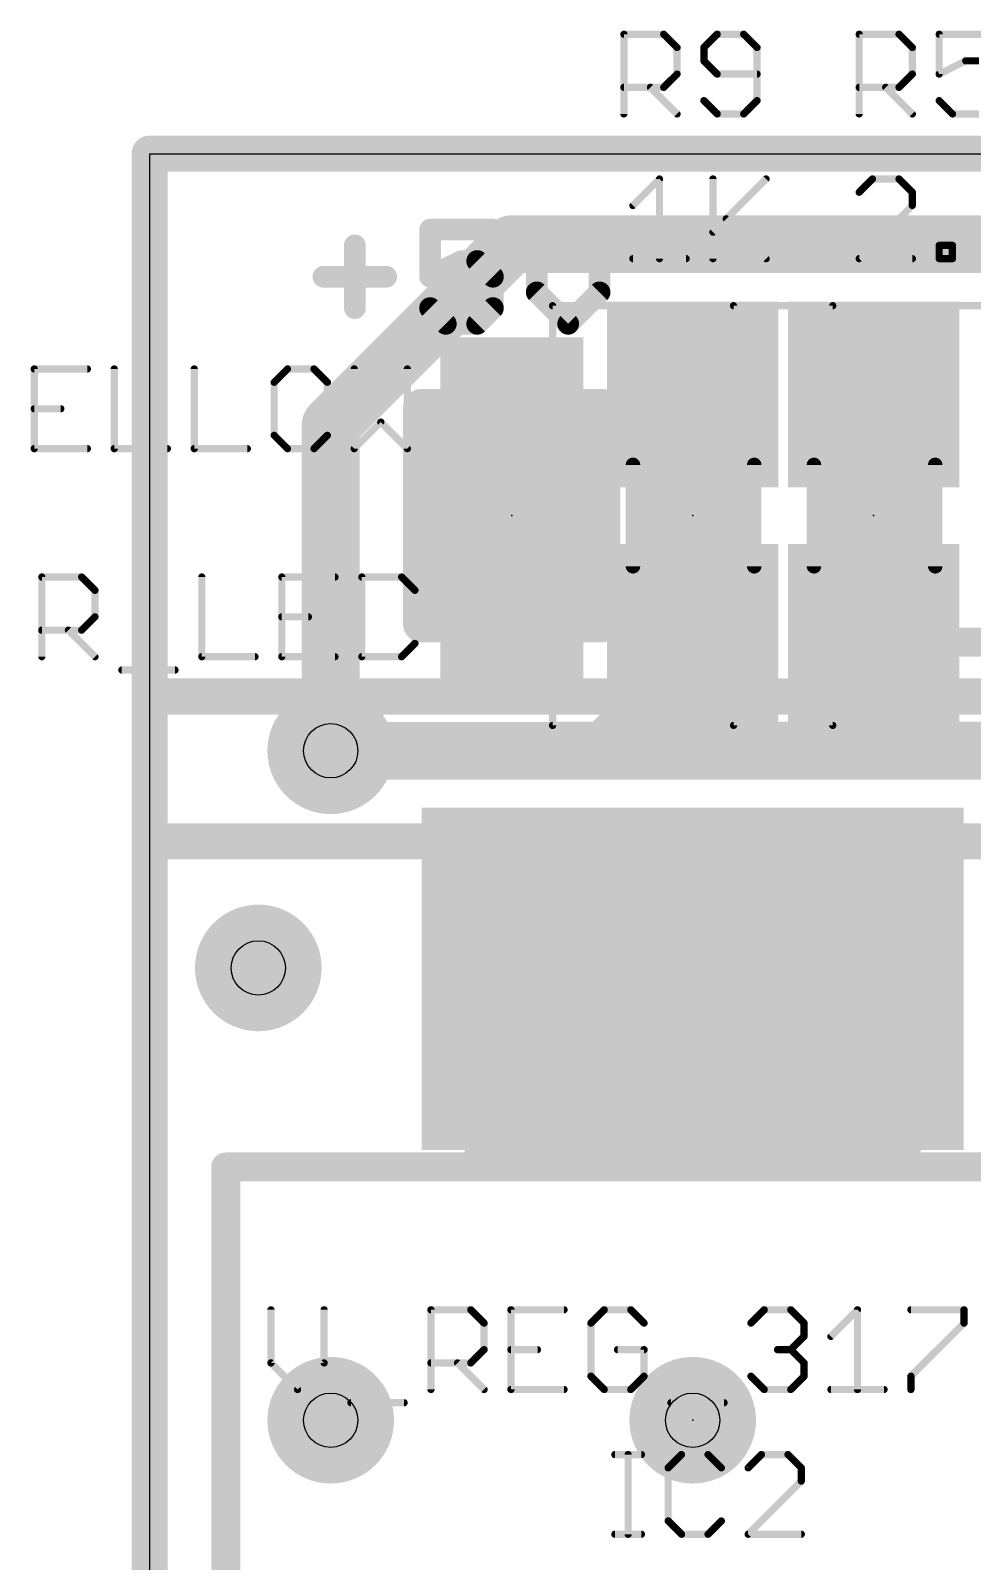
# Model space of a CAD drawing. Extents: x -25 to 82, y -12 to 21.
# Drawn here: x -0.84 to 5.77, y 10.44 to 21.18 of the extents above; entities that cross this region are included whole.
import ezdxf

# ---------------------------------------------------------------- set-up
doc = ezdxf.new("R2010")
doc.units = 0
for name, color, linetype in [('1', 12, 'CONTINUOUS'), ('16', 132, 'CONTINUOUS'), ('18', 110, 'CONTINUOUS'), ('20', 53, 'CONTINUOUS'), ('21', 53, 'CONTINUOUS'), ('23', 53, 'CONTINUOUS'), ('25', 253, 'CONTINUOUS'), ('27', 253, 'CONTINUOUS'), ('29', 253, 'CONTINUOUS'), ('31', 253, 'CONTINUOUS'), ('35', 253, 'CONTINUOUS'), ('39', 12, 'CONTINUOUS'), ('42', 132, 'CONTINUOUS'), ('44', 253, 'CONTINUOUS'), ('51', 53, 'CONTINUOUS')]:
    doc.layers.add(name, color=color, linetype=linetype)

# ---------------------------------------------------------------- blocks, each defined once
blk = doc.blocks.new('RECT')
blk.add_solid([(-0.5, -0.5), (0.5, -0.5), (-0.5, 0.5), (0.5, 0.5)])
blk = doc.blocks.new('ROUNDV')
at = {"const_width": 0.5}
blk.add_lwpolyline([(0, -0.25, 1), (0, 0.25, 1), (0, -0.25)], format="xyb", dxfattribs=at)

msp = doc.modelspace()

# ---------------------------------------------------------------- linework, layer by layer
at = {"layer": '1'}
for points, const_width in [([(0, 5.08), (0, 20.32)], 0.254), ([(0, 20.32), (48.26, 20.32)], 0.254), ([(3.81, 18.53), (3.81, 18.63)], 0.254), ([(2.54, 18.53), (3.81, 18.53)], 0.254), ([(3.81, 16.891), (3.048, 16.129)], 0.2032), ([(3.81, 16.93), (3.81, 16.891)], 0.2032), ([(5.119, 16.891), (5.08, 16.93)], 0.2032), ([(5.969, 16.891), (5.119, 16.891)], 0.2032), ([(0, 5.08), (0, 16.51)], 0.254), ([(0, 16.51), (10.16, 16.51)], 0.254), ([(3.048, 16.129), (1.27, 16.129)], 0.2032)]:
    msp.add_lwpolyline(points, dxfattribs=dict(at, const_width=const_width))
for points, const_width in [([(0.0635, 20.32, 1), (-0.0635, 20.32)], 0.127), ([(0, 20.3835, 1), (0, 20.2565)], 0.127), ([(3.8735, 18.63, 1), (3.7465, 18.63)], 0.127), ([(2.54, 18.5935, 1), (2.54, 18.4665)], 0.127), ([(3.7465, 18.53, 1), (3.8735, 18.53)], 0.127), ([(3.81, 18.4665, 1), (3.81, 18.5935)], 0.127), ([(3.8608, 16.93, 1), (3.7592, 16.93)], 0.1016), ([(3.8459, 16.8551, 1), (3.7741, 16.9269)], 0.1016), ([(5.1159, 16.9659, 1), (5.0441, 16.8941)], 0.1016), ([(5.119, 16.9418, 1), (5.119, 16.8402)], 0.1016), ([(5.0831, 16.8551, 1), (5.1549, 16.9269)], 0.1016), ([(3.7592, 16.891, 1), (3.8608, 16.891)], 0.1016), ([(0.0635, 16.51, 1), (-0.0635, 16.51)], 0.127), ([(0, 16.5735, 1), (0, 16.4465)], 0.127), ([(1.27, 16.1798, 1), (1.27, 16.0782)], 0.1016), ([(3.048, 16.0782, 1), (3.048, 16.1798)], 0.1016), ([(3.0121, 16.1649, 1), (3.0839, 16.0931)], 0.1016)]:
    msp.add_lwpolyline(points, format="xyb", dxfattribs=dict(at, const_width=const_width))
at = {"layer": '16'}
for points, const_width in [([(0, 0), (0, 20.32)], 0.254), ([(0, 20.32), (48.26, 20.32)], 0.254), ([(2.54, 19.685), (1.27, 18.415)], 0.4064), ([(26.035, 19.685), (2.54, 19.685)], 0.4064), ([(1.27, 16.129), (1.27, 18.415)], 0.4064), ([(6.096, 16.129), (1.27, 16.129)], 0.4064), ([(0, 15.494), (7.493, 15.494)], 0.254), ([(0, 6.35), (0, 15.494)], 0.254)]:
    msp.add_lwpolyline(points, dxfattribs=dict(at, const_width=const_width))
for points, const_width in [([(0.0635, 20.32, 1), (-0.0635, 20.32)], 0.127), ([(0, 20.3835, 1), (0, 20.2565)], 0.127), ([(2.54, 19.7866, 1), (2.54, 19.5834)], 0.2032), ([(2.6118, 19.6132, 1), (2.4682, 19.7568)], 0.2032), ([(1.3716, 18.415, 1), (1.1684, 18.415)], 0.2032), ([(1.1982, 18.4868, 1), (1.3418, 18.3432)], 0.2032), ([(1.27, 16.2306, 1), (1.27, 16.0274)], 0.2032), ([(1.1684, 16.129, 1), (1.3716, 16.129)], 0.2032), ([(0, 15.5575, 1), (0, 15.4305)], 0.127), ([(0.0635, 15.494, 1), (-0.0635, 15.494)], 0.127)]:
    msp.add_lwpolyline(points, format="xyb", dxfattribs=dict(at, const_width=const_width))
at = {"layer": '20'}
for p, q in [((0, 0), (0, 20.32)), ((0, 20.32), (48.26, 20.32))]:
    msp.add_line(p, q, dxfattribs=at)
at = {"layer": '21'}
for points, const_width in [([(0, 20.32), (0, 0)], 0.254), ([(48.26, 20.32), (0, 20.32)], 0.254), ([(2.4083, 19.7872), (1.9676, 19.7872)], 0.1524), ([(1.9676, 19.7872), (1.9676, 19.4567)], 0.1524), ([(2.716, 19.7872), (2.716, 19.3465)], 0.1524), ([(3.1567, 19.3465), (3.1567, 19.7872)], 0.1524), ([(1.4395, 19.677), (1.4395, 19.2364)], 0.1524), ([(1.9676, 19.4567), (2.1879, 19.5668)], 0.1524), ([(2.1879, 19.5668), (2.2981, 19.5668)], 0.1524), ([(2.2981, 19.5668), (2.4083, 19.4567)], 0.1524), ([(1.2192, 19.4567), (1.6598, 19.4567)], 0.1524), ([(2.4083, 19.4567), (2.4083, 19.2364)], 0.1524), ([(2.716, 19.3465), (2.9364, 19.1262)], 0.1524), ([(2.9364, 19.1262), (3.1567, 19.3465)], 0.1524), ([(2.0778, 19.1262), (1.9676, 19.2364)], 0.1524), ([(2.4083, 19.2364), (2.2981, 19.1262)], 0.1524), ([(2.2981, 19.1262), (2.0778, 19.1262)], 0.1524), ([(2.54, 17.61), (2.3062, 17.92)], 0.2032), ([(2.5654, 17.6254), (2.7584, 17.92)], 0.2032), ([(2.08, 17.61), (2.54, 17.61)], 0.2032), ([(3, 17.61), (2.54, 17.61)], 0.2032), ([(0.5334, 9.652), (0.5334, 13.208)], 0.2032), ([(0.5334, 13.208), (7.0866, 13.208)], 0.2032)]:
    msp.add_lwpolyline(points, dxfattribs=dict(at, const_width=const_width))
for points, const_width in [([(0.0635, 20.32, 1), (-0.0635, 20.32)], 0.127), ([(0, 20.3835, 1), (0, 20.2565)], 0.127), ([(1.9676, 19.8253, 1), (1.9676, 19.7491)], 0.0762), ([(2.0057, 19.7872, 1), (1.9295, 19.7872)], 0.0762), ([(2.4083, 19.7491, 1), (2.4083, 19.8253)], 0.0762), ([(2.7541, 19.7872, 1), (2.6779, 19.7872)], 0.0762), ([(3.1948, 19.7872, 1), (3.1186, 19.7872)], 0.0762), ([(1.4776, 19.677, 1), (1.4014, 19.677)], 0.0762), ([(2.1879, 19.6049, 1), (2.1879, 19.5287)], 0.0762), ([(2.205, 19.5328, 1), (2.1709, 19.6009)], 0.0762), ([(2.325, 19.5938, 1), (2.2712, 19.5399)], 0.0762), ([(2.2981, 19.5287, 1), (2.2981, 19.6049)], 0.0762), ([(1.2192, 19.4948, 1), (1.2192, 19.4186)], 0.0762), ([(1.6598, 19.4186, 1), (1.6598, 19.4948)], 0.0762), ([(1.9506, 19.4908, 1), (1.9847, 19.4226)], 0.0762), ([(1.9295, 19.4567, 1), (2.0057, 19.4567)], 0.0762), ([(2.4464, 19.4567, 1), (2.3702, 19.4567)], 0.0762), ([(2.3813, 19.4297, 1), (2.4352, 19.4836)], 0.0762), ([(2.743, 19.3735, 1), (2.6891, 19.3196)], 0.0762), ([(2.6779, 19.3465, 1), (2.7541, 19.3465)], 0.0762), ([(3.1186, 19.3465, 1), (3.1948, 19.3465)], 0.0762), ([(3.1836, 19.3196, 1), (3.1297, 19.3735)], 0.0762), ([(1.4014, 19.2364, 1), (1.4776, 19.2364)], 0.0762), ([(1.9946, 19.2633, 1), (1.9407, 19.2094)], 0.0762), ([(2.3702, 19.2364, 1), (2.4464, 19.2364)], 0.0762), ([(2.4352, 19.2094, 1), (2.3813, 19.2633)], 0.0762), ([(2.0778, 19.1643, 1), (2.0778, 19.0881)], 0.0762), ([(2.0508, 19.0993, 1), (2.1047, 19.1531)], 0.0762), ([(2.2712, 19.1531, 1), (2.325, 19.0993)], 0.0762), ([(2.2981, 19.0881, 1), (2.2981, 19.1643)], 0.0762), ([(2.9094, 19.1531, 1), (2.9633, 19.0993)], 0.0762), ([(2.9094, 19.0993, 1), (2.9633, 19.1531)], 0.0762), ([(2.3468, 17.9506, 1), (2.2656, 17.8894)], 0.1016), ([(2.8009, 17.8922, 1), (2.7159, 17.9478)], 0.1016), ([(2.08, 17.6608, 1), (2.08, 17.5592)], 0.1016), ([(2.54, 17.6608, 1), (2.54, 17.5592)], 0.1016), ([(2.4994, 17.5794, 1), (2.5806, 17.6406)], 0.1016), ([(2.5229, 17.6532, 1), (2.6079, 17.5976)], 0.1016), ([(2.54, 17.5592, 1), (2.54, 17.6608)], 0.1016), ([(3, 17.5592, 1), (3, 17.6608)], 0.1016), ([(0.5842, 13.208, 1), (0.4826, 13.208)], 0.1016), ([(0.5334, 13.2588, 1), (0.5334, 13.1572)], 0.1016)]:
    msp.add_lwpolyline(points, format="xyb", dxfattribs=dict(at, const_width=const_width))
at = {"layer": '23'}
for p in [(2.54, 17.78), (3.81, 17.78), (5.08, 17.78), (3.81, 11.43)]:
    msp.add_point(p, dxfattribs=at)
at = {"layer": '25', "const_width": 0.0508}
for points in [[(3.3274, 20.5994), (3.3274, 21.1587)], [(3.3274, 21.1587), (3.607, 21.1587)], [(3.607, 21.1587), (3.7003, 21.0655)], [(3.9819, 21.1587), (3.8887, 21.0655)], [(4.1683, 21.1587), (3.9819, 21.1587)], [(4.2616, 21.0655), (4.1683, 21.1587)], [(4.9784, 20.5994), (4.9784, 21.1587)], [(4.9784, 21.1587), (5.258, 21.1587)], [(5.258, 21.1587), (5.3513, 21.0655)], [(5.9126, 21.1587), (5.5397, 21.1587)], [(5.5397, 21.1587), (5.5397, 20.879)], [(3.7003, 21.0655), (3.7003, 20.879)], [(3.8887, 21.0655), (3.8887, 20.9723)], [(4.2616, 20.6926), (4.2616, 21.0655)], [(5.3513, 21.0655), (5.3513, 20.879)], [(3.8887, 20.9723), (3.9819, 20.879)], [(5.5397, 20.879), (5.7261, 20.9723)], [(5.7261, 20.9723), (5.8193, 20.9723)], [(3.7003, 20.879), (3.607, 20.7858)], [(3.9819, 20.879), (4.2616, 20.879)], [(5.3513, 20.879), (5.258, 20.7858)], [(3.607, 20.7858), (3.3274, 20.7858)], [(3.5138, 20.7858), (3.7003, 20.5994)], [(5.258, 20.7858), (4.9784, 20.7858)], [(5.1648, 20.7858), (5.3513, 20.5994)], [(3.8887, 20.6926), (3.9819, 20.5994)], [(4.1683, 20.5994), (4.2616, 20.6926)], [(5.6329, 20.5994), (5.5397, 20.6926)], [(3.9819, 20.5994), (4.1683, 20.5994)], [(5.8193, 20.5994), (5.6329, 20.5994)], [(-0.757, 16.7894), (-0.757, 17.3487)], [(-0.757, 17.3487), (-0.4773, 17.3487)], [(-0.4773, 17.3487), (-0.3841, 17.2555)], [(0.3656, 17.3487), (0.3656, 16.7894)], [(1.2998, 17.3487), (0.9269, 17.3487)], [(0.9269, 17.3487), (0.9269, 16.7894)], [(1.4883, 17.3487), (1.4883, 16.7894)], [(1.7679, 17.3487), (1.4883, 17.3487)], [(1.8611, 17.2555), (1.7679, 17.3487)], [(-0.3841, 17.2555), (-0.3841, 17.069)], [(1.8611, 16.8826), (1.8611, 17.2555)], [(-0.3841, 17.069), (-0.4773, 16.9758)], [(0.9269, 17.069), (1.1134, 17.069)], [(-0.4773, 16.9758), (-0.757, 16.9758)], [(-0.5706, 16.9758), (-0.3841, 16.7894)], [(1.7679, 16.7894), (1.8611, 16.8826)], [(0.3656, 16.7894), (0.7385, 16.7894)], [(0.9269, 16.7894), (1.2998, 16.7894)], [(1.4883, 16.7894), (1.7679, 16.7894)], [(-0.1957, 16.6962), (0.1772, 16.6962)], [(3.2639, 11.1892), (3.4503, 11.1892)], [(3.3571, 10.6299), (3.3571, 11.1892)], [(3.7313, 11.1892), (3.6381, 11.096)], [(3.9177, 11.1892), (3.7313, 11.1892)], [(4.011, 11.096), (3.9177, 11.1892)], [(4.2926, 11.1892), (4.1994, 11.096)], [(4.4791, 11.1892), (4.2926, 11.1892)], [(4.5723, 11.096), (4.4791, 11.1892)], [(3.6381, 11.096), (3.6381, 10.7231)], [(4.5723, 11.0028), (4.5723, 11.096)], [(4.1994, 10.6299), (4.5723, 11.0028)], [(3.6381, 10.7231), (3.7313, 10.6299)], [(3.9177, 10.6299), (4.011, 10.7231)], [(3.2639, 10.6299), (3.4503, 10.6299)], [(3.7313, 10.6299), (3.9177, 10.6299)], [(4.5723, 10.6299), (4.1994, 10.6299)]]:
    msp.add_lwpolyline(points, dxfattribs=at)
at = {"layer": '25', "const_width": 0.0254}
for points in [[(3.3401, 21.1587, 1), (3.3147, 21.1587)], [(3.3274, 21.1714, 1), (3.3274, 21.146)], [(3.616, 21.1677, 1), (3.5981, 21.1497)], [(3.607, 21.146, 1), (3.607, 21.1714)], [(3.9819, 21.1714, 1), (3.9819, 21.146)], [(3.9909, 21.1497, 1), (3.9729, 21.1677)], [(4.1773, 21.1677, 1), (4.1594, 21.1497)], [(4.1683, 21.146, 1), (4.1683, 21.1714)], [(4.9911, 21.1587, 1), (4.9657, 21.1587)], [(4.9784, 21.1714, 1), (4.9784, 21.146)], [(5.267, 21.1677, 1), (5.2491, 21.1497)], [(5.258, 21.146, 1), (5.258, 21.1714)], [(5.5397, 21.1714, 1), (5.5397, 21.146)], [(5.5524, 21.1587, 1), (5.527, 21.1587)], [(3.713, 21.0655, 1), (3.6875, 21.0655)], [(3.6913, 21.0565, 1), (3.7092, 21.0744)], [(3.9014, 21.0655, 1), (3.876, 21.0655)], [(3.8797, 21.0744, 1), (3.8977, 21.0565)], [(4.2743, 21.0655, 1), (4.2489, 21.0655)], [(4.2526, 21.0565, 1), (4.2705, 21.0744)], [(5.3639, 21.0655, 1), (5.3386, 21.0655)], [(5.3423, 21.0565, 1), (5.3602, 21.0744)], [(3.8977, 20.9812, 1), (3.8797, 20.9633)], [(3.876, 20.9723, 1), (3.9014, 20.9723)], [(5.7261, 20.985, 1), (5.7261, 20.9596)], [(5.7318, 20.9609, 1), (5.7205, 20.9836)], [(3.6875, 20.879, 1), (3.713, 20.879)], [(3.7092, 20.8701, 1), (3.6913, 20.888)], [(3.9819, 20.8917, 1), (3.9819, 20.8663)], [(3.9729, 20.8701, 1), (3.9909, 20.888)], [(4.2616, 20.8663, 1), (4.2616, 20.8917)], [(5.3386, 20.879, 1), (5.3639, 20.879)], [(5.3602, 20.8701, 1), (5.3423, 20.888)], [(5.534, 20.8904, 1), (5.5454, 20.8677)], [(5.527, 20.879, 1), (5.5524, 20.879)], [(3.3274, 20.7985, 1), (3.3274, 20.7731)], [(3.5228, 20.7948, 1), (3.5048, 20.7768)], [(3.5981, 20.7948, 1), (3.616, 20.7768)], [(3.607, 20.7731, 1), (3.607, 20.7985)], [(4.9784, 20.7985, 1), (4.9784, 20.7731)], [(5.1738, 20.7948, 1), (5.1558, 20.7768)], [(5.2491, 20.7948, 1), (5.267, 20.7768)], [(5.258, 20.7731, 1), (5.258, 20.7985)], [(3.8977, 20.7016, 1), (3.8797, 20.6836)], [(4.2489, 20.6926, 1), (4.2743, 20.6926)], [(4.2705, 20.6836, 1), (4.2526, 20.7016)], [(5.5487, 20.7016, 1), (5.5307, 20.6836)], [(3.3147, 20.5994, 1), (3.3401, 20.5994)], [(3.6913, 20.5904, 1), (3.7092, 20.6084)], [(3.9819, 20.6121, 1), (3.9819, 20.5867)], [(3.9729, 20.5904, 1), (3.9909, 20.6084)], [(4.1594, 20.6084, 1), (4.1773, 20.5904)], [(4.1683, 20.5867, 1), (4.1683, 20.6121)], [(4.9657, 20.5994, 1), (4.9911, 20.5994)], [(5.3423, 20.5904, 1), (5.3602, 20.6084)], [(5.6329, 20.6121, 1), (5.6329, 20.5867)], [(5.6239, 20.5904, 1), (5.6419, 20.6084)], [(-0.7443, 17.3487, 1), (-0.7697, 17.3487)], [(-0.757, 17.3614, 1), (-0.757, 17.336)], [(-0.4684, 17.3577, 1), (-0.4863, 17.3397)], [(-0.4773, 17.336, 1), (-0.4773, 17.3614)], [(0.3783, 17.3487, 1), (0.3529, 17.3487)], [(0.9269, 17.3614, 1), (0.9269, 17.336)], [(0.9396, 17.3487, 1), (0.9142, 17.3487)], [(1.2998, 17.336, 1), (1.2998, 17.3614)], [(1.501, 17.3487, 1), (1.4756, 17.3487)], [(1.4883, 17.3614, 1), (1.4883, 17.336)], [(1.7769, 17.3577, 1), (1.7589, 17.3397)], [(1.7679, 17.336, 1), (1.7679, 17.3614)], [(-0.3714, 17.2555, 1), (-0.3968, 17.2555)], [(-0.3931, 17.2465, 1), (-0.3752, 17.2644)], [(1.8738, 17.2555, 1), (1.8484, 17.2555)], [(1.8521, 17.2465, 1), (1.8701, 17.2644)], [(-0.3752, 17.0601, 1), (-0.3931, 17.078)], [(0.9269, 17.0817, 1), (0.9269, 17.0563)], [(1.1134, 17.0563, 1), (1.1134, 17.0817)], [(-0.757, 16.9885, 1), (-0.757, 16.9631)], [(-0.5616, 16.9848, 1), (-0.5795, 16.9668)], [(-0.4863, 16.9848, 1), (-0.4684, 16.9668)], [(-0.4773, 16.9631, 1), (-0.4773, 16.9885)], [(-0.3968, 17.069, 1), (-0.3714, 17.069)], [(1.8484, 16.8826, 1), (1.8738, 16.8826)], [(1.8701, 16.8736, 1), (1.8521, 16.8916)], [(-0.7697, 16.7894, 1), (-0.7443, 16.7894)], [(-0.3931, 16.7804, 1), (-0.3752, 16.7984)], [(0.3656, 16.8021, 1), (0.3656, 16.7767)], [(0.3529, 16.7894, 1), (0.3783, 16.7894)], [(0.7385, 16.7767, 1), (0.7385, 16.8021)], [(0.9269, 16.8021, 1), (0.9269, 16.7767)], [(0.9142, 16.7894, 1), (0.9396, 16.7894)], [(1.2998, 16.7767, 1), (1.2998, 16.8021)], [(1.4883, 16.8021, 1), (1.4883, 16.7767)], [(1.4756, 16.7894, 1), (1.501, 16.7894)], [(1.7589, 16.7984, 1), (1.7769, 16.7804)], [(1.7679, 16.7767, 1), (1.7679, 16.8021)], [(-0.1957, 16.7089, 1), (-0.1957, 16.6835)], [(0.1772, 16.6835, 1), (0.1772, 16.7089)], [(3.2639, 11.2019, 1), (3.2639, 11.1765)], [(3.3698, 11.1892, 1), (3.3444, 11.1892)], [(3.4503, 11.1765, 1), (3.4503, 11.2019)], [(3.7313, 11.2019, 1), (3.7313, 11.1765)], [(3.7403, 11.1802, 1), (3.7223, 11.1982)], [(3.9267, 11.1982, 1), (3.9088, 11.1802)], [(3.9177, 11.1765, 1), (3.9177, 11.2019)], [(4.2926, 11.2019, 1), (4.2926, 11.1765)], [(4.3016, 11.1802, 1), (4.2836, 11.1982)], [(4.488, 11.1982, 1), (4.4701, 11.1802)], [(4.4791, 11.1765, 1), (4.4791, 11.2019)], [(3.6508, 11.096, 1), (3.6254, 11.096)], [(3.6291, 11.1049, 1), (3.6471, 11.087)], [(4.002, 11.087, 1), (4.0199, 11.1049)], [(4.1904, 11.1049, 1), (4.2084, 11.087)], [(4.585, 11.096, 1), (4.5596, 11.096)], [(4.5633, 11.087, 1), (4.5812, 11.1049)], [(4.5596, 11.0028, 1), (4.585, 11.0028)], [(4.5812, 10.9938, 1), (4.5633, 11.0117)], [(3.6471, 10.7321, 1), (3.6291, 10.7141)], [(4.0199, 10.7141, 1), (4.002, 10.7321)], [(3.2639, 10.6426, 1), (3.2639, 10.6172)], [(3.3444, 10.6299, 1), (3.3698, 10.6299)], [(3.4503, 10.6172, 1), (3.4503, 10.6426)], [(3.6254, 10.7231, 1), (3.6508, 10.7231)], [(3.7313, 10.6426, 1), (3.7313, 10.6172)], [(3.7223, 10.6209, 1), (3.7403, 10.6389)], [(3.9088, 10.6389, 1), (3.9267, 10.6209)], [(3.9177, 10.6172, 1), (3.9177, 10.6426)], [(4.1994, 10.6426, 1), (4.1994, 10.6172)], [(4.1904, 10.6389, 1), (4.2084, 10.6209)], [(4.5723, 10.6172, 1), (4.5723, 10.6426)]]:
    msp.add_lwpolyline(points, format="xyb", dxfattribs=at)
at = {"layer": '27', "const_width": 0.0508}
for points in [[(3.3909, 19.9563), (3.5773, 20.1427)], [(3.5773, 20.1427), (3.5773, 19.5834)], [(3.9522, 20.1427), (3.9522, 19.5834)], [(3.9522, 19.7698), (4.3251, 20.1427)], [(5.0716, 20.1427), (4.9784, 20.0495)], [(5.258, 20.1427), (5.0716, 20.1427)], [(5.3513, 20.0495), (5.258, 20.1427)], [(5.3513, 19.9563), (5.3513, 20.0495)], [(4.0454, 19.863), (4.3251, 19.5834)], [(4.9784, 19.5834), (5.3513, 19.9563)], [(5.5397, 19.5834), (5.5397, 19.6766)], [(5.5397, 19.6766), (5.6329, 19.6766)], [(5.6329, 19.6766), (5.6329, 19.5834)], [(3.3909, 19.5834), (3.7638, 19.5834)], [(5.3513, 19.5834), (4.9784, 19.5834)], [(5.6329, 19.5834), (5.5397, 19.5834)], [(-0.4374, 18.8092), (-0.8103, 18.8092)], [(-0.8103, 18.8092), (-0.8103, 18.2499)], [(-0.249, 18.8092), (-0.249, 18.2499)], [(0.3123, 18.8092), (0.3123, 18.2499)], [(0.9669, 18.8092), (0.8736, 18.716)], [(1.1533, 18.8092), (0.9669, 18.8092)], [(1.2465, 18.716), (1.1533, 18.8092)], [(1.4349, 18.8092), (1.4349, 18.2499)], [(1.8078, 18.2499), (1.8078, 18.8092)], [(0.8736, 18.716), (0.8736, 18.3431)], [(1.2465, 18.3431), (1.2465, 18.716)], [(-0.8103, 18.5295), (-0.6239, 18.5295)], [(1.4349, 18.2499), (1.6214, 18.4363)], [(1.6214, 18.4363), (1.8078, 18.2499)], [(-0.8103, 18.2499), (-0.4374, 18.2499)], [(-0.249, 18.2499), (0.1239, 18.2499)], [(0.3123, 18.2499), (0.6852, 18.2499)], [(0.8736, 18.3431), (0.9669, 18.2499)], [(0.9669, 18.2499), (1.1533, 18.2499)], [(1.1533, 18.2499), (1.2465, 18.3431)], [(0.8509, 12.2052), (0.8509, 11.8323)], [(1.2238, 11.8323), (1.2238, 12.2052)], [(1.9735, 11.6459), (1.9735, 12.2052)], [(1.9735, 12.2052), (2.2532, 12.2052)], [(2.2532, 12.2052), (2.3464, 12.112)], [(2.9077, 12.2052), (2.5348, 12.2052)], [(2.5348, 12.2052), (2.5348, 11.6459)], [(3.1894, 12.2052), (3.0961, 12.112)], [(3.3758, 12.2052), (3.1894, 12.2052)], [(3.469, 12.112), (3.3758, 12.2052)], [(4.2188, 12.112), (4.312, 12.2052)], [(4.312, 12.2052), (4.4984, 12.2052)], [(4.4984, 12.2052), (4.5916, 12.112)], [(4.7801, 12.0188), (4.9665, 12.2052)], [(4.9665, 12.2052), (4.9665, 11.6459)], [(5.3414, 12.2052), (5.7142, 12.2052)], [(5.7142, 12.2052), (5.7142, 12.112)], [(2.3464, 12.112), (2.3464, 11.9255)], [(3.0961, 12.112), (3.0961, 11.7391)], [(4.5916, 12.0188), (4.4984, 11.9255)], [(4.5916, 12.112), (4.5916, 12.0188)], [(5.7142, 12.112), (5.3414, 11.7391)], [(2.3464, 11.9255), (2.2532, 11.8323)], [(2.5348, 11.9255), (2.7213, 11.9255)], [(3.469, 11.9255), (3.2826, 11.9255)], [(3.469, 11.7391), (3.469, 11.9255)], [(4.4984, 11.9255), (4.4052, 11.9255)], [(4.4984, 11.9255), (4.5916, 11.8323)], [(0.8509, 11.8323), (1.0373, 11.6459)], [(1.0373, 11.6459), (1.2238, 11.8323)], [(2.2532, 11.8323), (1.9735, 11.8323)], [(2.1599, 11.8323), (2.3464, 11.6459)], [(4.5916, 11.8323), (4.5916, 11.7391)], [(3.0961, 11.7391), (3.1894, 11.6459)], [(3.3758, 11.6459), (3.469, 11.7391)], [(4.312, 11.6459), (4.2188, 11.7391)], [(4.5916, 11.7391), (4.4984, 11.6459)], [(5.3414, 11.7391), (5.3414, 11.6459)], [(2.5348, 11.6459), (2.9077, 11.6459)], [(3.1894, 11.6459), (3.3758, 11.6459)], [(4.4984, 11.6459), (4.312, 11.6459)], [(4.7801, 11.6459), (5.1529, 11.6459)], [(1.4122, 11.5527), (1.7851, 11.5527)], [(3.6574, 11.5527), (4.0303, 11.5527)]]:
    msp.add_lwpolyline(points, dxfattribs=at)
at = {"layer": '27', "const_width": 0.0254}
for points in [[(3.59, 20.1427, 1), (3.5646, 20.1427)], [(3.5863, 20.1337, 1), (3.5683, 20.1517)], [(3.9649, 20.1427, 1), (3.9395, 20.1427)], [(4.334, 20.1337, 1), (4.3161, 20.1517)], [(5.0716, 20.1554, 1), (5.0716, 20.13)], [(5.0806, 20.1337, 1), (5.0626, 20.1517)], [(5.267, 20.1517, 1), (5.2491, 20.1337)], [(5.258, 20.13, 1), (5.258, 20.1554)], [(4.9694, 20.0584, 1), (4.9874, 20.0405)], [(5.3639, 20.0495, 1), (5.3386, 20.0495)], [(5.3423, 20.0405, 1), (5.3602, 20.0584)], [(3.3819, 19.9652, 1), (3.3999, 19.9473)], [(4.0544, 19.872, 1), (4.0364, 19.8541)], [(5.3386, 19.9563, 1), (5.3639, 19.9563)], [(5.3602, 19.9473, 1), (5.3423, 19.9652)], [(3.9432, 19.7788, 1), (3.9612, 19.7608)], [(5.5524, 19.6766, 1), (5.527, 19.6766)], [(5.5397, 19.6893, 1), (5.5397, 19.6639)], [(5.6456, 19.6766, 1), (5.6202, 19.6766)], [(5.6329, 19.6639, 1), (5.6329, 19.6893)], [(3.3909, 19.5961, 1), (3.3909, 19.5707)], [(3.5646, 19.5834, 1), (3.59, 19.5834)], [(3.7638, 19.5707, 1), (3.7638, 19.5961)], [(3.9395, 19.5834, 1), (3.9649, 19.5834)], [(4.3161, 19.5744, 1), (4.334, 19.5924)], [(4.9784, 19.5961, 1), (4.9784, 19.5707)], [(4.9694, 19.5924, 1), (4.9874, 19.5744)], [(5.3513, 19.5707, 1), (5.3513, 19.5961)], [(5.5397, 19.5961, 1), (5.5397, 19.5707)], [(5.527, 19.5834, 1), (5.5524, 19.5834)], [(5.6202, 19.5834, 1), (5.6456, 19.5834)], [(5.6329, 19.5707, 1), (5.6329, 19.5961)], [(-0.8103, 18.8219, 1), (-0.8103, 18.7965)], [(-0.7976, 18.8092, 1), (-0.823, 18.8092)], [(-0.4374, 18.7965, 1), (-0.4374, 18.8219)], [(-0.2363, 18.8092, 1), (-0.2617, 18.8092)], [(0.325, 18.8092, 1), (0.2996, 18.8092)], [(0.9669, 18.8219, 1), (0.9669, 18.7965)], [(0.9758, 18.8002, 1), (0.9579, 18.8182)], [(1.1623, 18.8182, 1), (1.1443, 18.8002)], [(1.1533, 18.7965, 1), (1.1533, 18.8219)], [(1.4476, 18.8092, 1), (1.4222, 18.8092)], [(1.8205, 18.8092, 1), (1.7951, 18.8092)], [(0.8863, 18.716, 1), (0.8609, 18.716)], [(0.8647, 18.7249, 1), (0.8826, 18.707)], [(1.2592, 18.716, 1), (1.2338, 18.716)], [(1.2375, 18.707, 1), (1.2555, 18.7249)], [(-0.8103, 18.5422, 1), (-0.8103, 18.5168)], [(-0.6239, 18.5168, 1), (-0.6239, 18.5422)], [(1.6304, 18.4453, 1), (1.6124, 18.4273)], [(1.6304, 18.4273, 1), (1.6124, 18.4453)], [(-0.8103, 18.2626, 1), (-0.8103, 18.2372)], [(-0.4374, 18.2372, 1), (-0.4374, 18.2626)], [(-0.249, 18.2626, 1), (-0.249, 18.2372)], [(0.1239, 18.2372, 1), (0.1239, 18.2626)], [(0.3123, 18.2626, 1), (0.3123, 18.2372)], [(0.6852, 18.2372, 1), (0.6852, 18.2626)], [(0.8609, 18.3431, 1), (0.8863, 18.3431)], [(0.8826, 18.3521, 1), (0.8647, 18.3341)], [(0.9669, 18.2626, 1), (0.9669, 18.2372)], [(0.9579, 18.2409, 1), (0.9758, 18.2589)], [(1.1443, 18.2589, 1), (1.1623, 18.2409)], [(1.1533, 18.2372, 1), (1.1533, 18.2626)], [(1.2338, 18.3431, 1), (1.2592, 18.3431)], [(1.2555, 18.3341, 1), (1.2375, 18.3521)], [(1.426, 18.2589, 1), (1.4439, 18.2409)], [(1.7988, 18.2409, 1), (1.8168, 18.2589)], [(-0.823, 18.2499, 1), (-0.7976, 18.2499)], [(-0.2617, 18.2499, 1), (-0.2363, 18.2499)], [(0.2996, 18.2499, 1), (0.325, 18.2499)], [(1.4222, 18.2499, 1), (1.4476, 18.2499)], [(1.7951, 18.2499, 1), (1.8205, 18.2499)], [(0.8636, 12.2052, 1), (0.8382, 12.2052)], [(1.2365, 12.2052, 1), (1.2111, 12.2052)], [(1.9862, 12.2052, 1), (1.9608, 12.2052)], [(1.9735, 12.2179, 1), (1.9735, 12.1925)], [(2.2621, 12.2142, 1), (2.2442, 12.1962)], [(2.2532, 12.1925, 1), (2.2532, 12.2179)], [(2.5348, 12.2179, 1), (2.5348, 12.1925)], [(2.5475, 12.2052, 1), (2.5221, 12.2052)], [(2.9077, 12.1925, 1), (2.9077, 12.2179)], [(3.1894, 12.2179, 1), (3.1894, 12.1925)], [(3.1983, 12.1962, 1), (3.1804, 12.2142)], [(3.3848, 12.2142, 1), (3.3668, 12.1962)], [(3.3758, 12.1925, 1), (3.3758, 12.2179)], [(4.312, 12.2179, 1), (4.312, 12.1925)], [(4.3209, 12.1962, 1), (4.303, 12.2142)], [(4.5074, 12.2142, 1), (4.4894, 12.1962)], [(4.4984, 12.1925, 1), (4.4984, 12.2179)], [(4.9792, 12.2052, 1), (4.9538, 12.2052)], [(4.9755, 12.1962, 1), (4.9575, 12.2142)], [(5.3414, 12.2179, 1), (5.3414, 12.1925)], [(5.7269, 12.2052, 1), (5.7015, 12.2052)], [(5.7142, 12.1925, 1), (5.7142, 12.2179)], [(2.3591, 12.112, 1), (2.3337, 12.112)], [(2.3374, 12.103, 1), (2.3553, 12.1209)], [(3.1088, 12.112, 1), (3.0834, 12.112)], [(3.0872, 12.1209, 1), (3.1051, 12.103)], [(3.46, 12.103, 1), (3.478, 12.1209)], [(4.2098, 12.1209, 1), (4.2277, 12.103)], [(4.6043, 12.112, 1), (4.5789, 12.112)], [(4.5826, 12.103, 1), (4.6006, 12.1209)], [(4.6006, 12.0098, 1), (4.5826, 12.0277)], [(4.7711, 12.0277, 1), (4.789, 12.0098)], [(5.7015, 12.112, 1), (5.7269, 12.112)], [(5.7232, 12.103, 1), (5.7052, 12.1209)], [(2.3337, 11.9255, 1), (2.3591, 11.9255)], [(2.3553, 11.9166, 1), (2.3374, 11.9345)], [(2.5348, 11.9382, 1), (2.5348, 11.9128)], [(2.7213, 11.9128, 1), (2.7213, 11.9382)], [(3.2826, 11.9382, 1), (3.2826, 11.9128)], [(3.4817, 11.9255, 1), (3.4563, 11.9255)], [(3.469, 11.9128, 1), (3.469, 11.9382)], [(4.4052, 11.9382, 1), (4.4052, 11.9128)], [(4.5074, 11.9345, 1), (4.4894, 11.9166)], [(4.4894, 11.9345, 1), (4.5074, 11.9166)], [(4.4984, 11.9128, 1), (4.4984, 11.9382)], [(4.5789, 12.0188, 1), (4.6043, 12.0188)], [(0.8599, 11.8413, 1), (0.8419, 11.8233)], [(0.8382, 11.8323, 1), (0.8636, 11.8323)], [(1.2111, 11.8323, 1), (1.2365, 11.8323)], [(1.2327, 11.8233, 1), (1.2148, 11.8413)], [(1.9735, 11.845, 1), (1.9735, 11.8196)], [(2.1689, 11.8413, 1), (2.151, 11.8233)], [(2.2442, 11.8413, 1), (2.2621, 11.8233)], [(2.2532, 11.8196, 1), (2.2532, 11.845)], [(4.6043, 11.8323, 1), (4.5789, 11.8323)], [(4.5826, 11.8233, 1), (4.6006, 11.8413)], [(3.0834, 11.7391, 1), (3.1088, 11.7391)], [(3.1051, 11.7481, 1), (3.0872, 11.7301)], [(3.4563, 11.7391, 1), (3.4817, 11.7391)], [(3.478, 11.7301, 1), (3.46, 11.7481)], [(4.2277, 11.7481, 1), (4.2098, 11.7301)], [(4.5789, 11.7391, 1), (4.6043, 11.7391)], [(4.6006, 11.7301, 1), (4.5826, 11.7481)], [(5.3541, 11.7391, 1), (5.3287, 11.7391)], [(5.3324, 11.7481, 1), (5.3504, 11.7301)], [(1.0283, 11.6549, 1), (1.0463, 11.6369)], [(1.0283, 11.6369, 1), (1.0463, 11.6549)], [(1.9608, 11.6459, 1), (1.9862, 11.6459)], [(2.3374, 11.6369, 1), (2.3553, 11.6549)], [(2.5348, 11.6586, 1), (2.5348, 11.6332)], [(2.5221, 11.6459, 1), (2.5475, 11.6459)], [(2.9077, 11.6332, 1), (2.9077, 11.6586)], [(3.1894, 11.6586, 1), (3.1894, 11.6332)], [(3.1804, 11.6369, 1), (3.1983, 11.6549)], [(3.3668, 11.6549, 1), (3.3848, 11.6369)], [(3.3758, 11.6332, 1), (3.3758, 11.6586)], [(4.312, 11.6586, 1), (4.312, 11.6332)], [(4.303, 11.6369, 1), (4.3209, 11.6549)], [(4.4894, 11.6549, 1), (4.5074, 11.6369)], [(4.4984, 11.6332, 1), (4.4984, 11.6586)], [(4.7801, 11.6586, 1), (4.7801, 11.6332)], [(4.9538, 11.6459, 1), (4.9792, 11.6459)], [(5.1529, 11.6332, 1), (5.1529, 11.6586)], [(5.3287, 11.6459, 1), (5.3541, 11.6459)], [(1.4122, 11.5654, 1), (1.4122, 11.54)], [(1.7851, 11.54, 1), (1.7851, 11.5654)], [(3.6574, 11.5654, 1), (3.6574, 11.54)], [(4.0303, 11.54, 1), (4.0303, 11.5654)]]:
    msp.add_lwpolyline(points, format="xyb", dxfattribs=at)
at = {"layer": '39', "const_width": 0.0508}
for points in [[(2.827, 16.307), (2.827, 19.253)], [(2.827, 19.253), (4.793, 19.253)], [(4.097, 16.307), (4.097, 19.253)], [(4.097, 19.253), (6.063, 19.253)], [(4.793, 19.253), (4.793, 16.307)], [(4.793, 16.307), (2.827, 16.307)], [(6.063, 16.307), (4.097, 16.307)]]:
    msp.add_lwpolyline(points, dxfattribs=at)
at = {"layer": '39', "const_width": 0.0254}
for points in [[(2.8397, 19.253, 1), (2.8143, 19.253)], [(2.827, 19.2657, 1), (2.827, 19.2403)], [(4.1097, 19.253, 1), (4.0843, 19.253)], [(4.097, 19.2657, 1), (4.097, 19.2403)], [(4.8057, 19.253, 1), (4.7803, 19.253)], [(4.793, 19.2403, 1), (4.793, 19.2657)], [(2.827, 16.3197, 1), (2.827, 16.2943)], [(4.097, 16.3197, 1), (4.097, 16.2943)], [(4.793, 16.2943, 1), (4.793, 16.3197)], [(2.8143, 16.307, 1), (2.8397, 16.307)], [(4.0843, 16.307, 1), (4.1097, 16.307)], [(4.7803, 16.307, 1), (4.8057, 16.307)]]:
    msp.add_lwpolyline(points, format="xyb", dxfattribs=at)
at = {"layer": '42', "const_width": 0.254}
for points in [[(1.905, 18.542), (1.905, 17.018)], [(3.175, 18.542), (1.905, 18.542)], [(3.175, 17.018), (3.175, 18.542)], [(1.905, 18.288), (3.175, 18.288)], [(1.905, 18.034), (3.175, 18.034)], [(1.905, 17.78), (3.175, 17.78)], [(1.905, 17.526), (3.175, 17.526)], [(1.905, 17.272), (3.175, 17.272)], [(1.905, 17.018), (3.175, 17.018)], [(1.905, 17.018), (3.175, 17.018)]]:
    msp.add_lwpolyline(points, dxfattribs=at)
at = {"layer": '42', "const_width": 0.127}
for points in [[(1.9685, 18.542, 1), (1.8415, 18.542)], [(1.905, 18.6055, 1), (1.905, 18.4785)], [(3.2385, 18.542, 1), (3.1115, 18.542)], [(3.175, 18.4785, 1), (3.175, 18.6055)], [(1.905, 18.3515, 1), (1.905, 18.2245)], [(3.175, 18.2245, 1), (3.175, 18.3515)], [(1.905, 18.0975, 1), (1.905, 17.9705)], [(3.175, 17.9705, 1), (3.175, 18.0975)], [(1.905, 17.8435, 1), (1.905, 17.7165)], [(3.175, 17.7165, 1), (3.175, 17.8435)], [(1.905, 17.5895, 1), (1.905, 17.4625)], [(3.175, 17.4625, 1), (3.175, 17.5895)], [(1.905, 17.3355, 1), (1.905, 17.2085)], [(3.175, 17.2085, 1), (3.175, 17.3355)], [(1.905, 17.0815, 1), (1.905, 16.9545)], [(1.905, 17.0815, 1), (1.905, 16.9545)], [(3.175, 16.9545, 1), (3.175, 17.0815)], [(3.175, 16.9545, 1), (3.175, 17.0815)], [(1.8415, 17.018, 1), (1.9685, 17.018)], [(3.1115, 17.018, 1), (3.2385, 17.018)]]:
    msp.add_lwpolyline(points, format="xyb", dxfattribs=at)
at = {"layer": '44'}
for centre in [(1.27, 16.129), (0.762, 14.605), (1.27, 11.43), (3.81, 11.43)]:
    msp.add_circle(centre, 0.1905, dxfattribs=at)
at = {"layer": '51', "const_width": 0.1016}
for points in [[(3.391, 18.136), (3.391, 17.424)], [(4.242, 18.136), (4.242, 17.424)], [(4.661, 18.136), (4.661, 17.424)], [(5.512, 18.136), (5.512, 17.424)]]:
    msp.add_lwpolyline(points, dxfattribs=at)
at = {"layer": '51', "const_width": 0.0508}
for points in [[(3.4164, 18.136, 1), (3.3656, 18.136)], [(4.2674, 18.136, 1), (4.2166, 18.136)], [(4.6864, 18.136, 1), (4.6356, 18.136)], [(5.5374, 18.136, 1), (5.4866, 18.136)], [(3.3656, 17.424, 1), (3.4164, 17.424)], [(4.2166, 17.424, 1), (4.2674, 17.424)], [(4.6356, 17.424, 1), (4.6864, 17.424)], [(5.4866, 17.424, 1), (5.5374, 17.424)]]:
    msp.add_lwpolyline(points, format="xyb", dxfattribs=at)

# ---------------------------------------------------------------- block references
at = {"layer": '1', "xscale": 1.1, "rotation": 270}
for p in [(3.81, 18.63), (5.08, 18.63), (3.81, 16.93), (5.08, 16.93)]:
    msp.add_blockref('RECT', p, dxfattribs=at)
at = {"layer": '1', "xscale": 0.8, "yscale": 0.8, "rotation": 180}
for p in [(2.54, 18.53), (2.54, 17.03)]:
    msp.add_blockref('RECT', p, dxfattribs=at)
at = {"layer": '1', "xscale": 3.6, "yscale": 2.2}
msp.add_blockref('RECT', (3.81, 14.529), dxfattribs=at)
at = {"layer": '18', "xscale": 0.889, "yscale": 0.889}
for p in [(1.27, 16.129), (1.27, 16.129), (0.762, 14.605), (0.762, 14.605), (1.27, 11.43), (1.27, 11.43), (3.81, 11.43), (3.81, 11.43)]:
    msp.add_blockref('ROUNDV', p, dxfattribs=at)
at = {"layer": '21', "xscale": 0.4572, "yscale": 0.762, "rotation": 270}
for p in [(3.81, 17.78), (5.08, 17.78)]:
    msp.add_blockref('RECT', p, dxfattribs=at)
at = {"layer": '29'}
for p, xscale, yscale, rotation in [((3.81, 18.63), 1.3032, 1.2032, 270), ((5.08, 18.63), 1.3032, 1.2032, 270), ((2.54, 18.53), 1.0032, 1.0032, 180), ((2.54, 17.03), 1.0032, 1.0032, 180), ((3.81, 16.93), 1.3032, 1.2032, 270), ((5.08, 16.93), 1.3032, 1.2032, 270)]:
    msp.add_blockref('RECT', p, dxfattribs=dict(at, xscale=xscale, yscale=yscale, rotation=rotation))
at = {"layer": '29', "xscale": 3.8032, "yscale": 2.4032}
msp.add_blockref('RECT', (3.81, 14.529), dxfattribs=at)
at = {"layer": '31', "xscale": 1.1, "rotation": 270}
for p in [(3.81, 18.63), (5.08, 18.63), (3.81, 16.93), (5.08, 16.93)]:
    msp.add_blockref('RECT', p, dxfattribs=at)
at = {"layer": '31', "xscale": 0.8, "yscale": 0.8, "rotation": 180}
for p in [(2.54, 18.53), (2.54, 17.03)]:
    msp.add_blockref('RECT', p, dxfattribs=at)
at = {"layer": '31', "xscale": 3.6, "yscale": 2.2}
msp.add_blockref('RECT', (3.81, 14.529), dxfattribs=at)
at = {"layer": '35', "xscale": 0.3998, "yscale": 0.6, "rotation": 270}
for p in [(3.81, 17.78), (5.08, 17.78)]:
    msp.add_blockref('RECT', p, dxfattribs=at)
at = {"layer": '51', "xscale": 0.5001, "yscale": 0.95, "rotation": 270}
for p in [(3.8151, 18.3681), (5.0851, 18.3681), (3.8151, 17.1998), (5.0851, 17.1998)]:
    msp.add_blockref('RECT', p, dxfattribs=at)
at = {"layer": '51', "xscale": 3.2004, "yscale": 1.8542}
msp.add_blockref('RECT', (3.81, 14.1605), dxfattribs=at)
msp.add_blockref('RECT', (3.81, 14.1605), dxfattribs=at)

doc.saveas('drawing.dxf')
